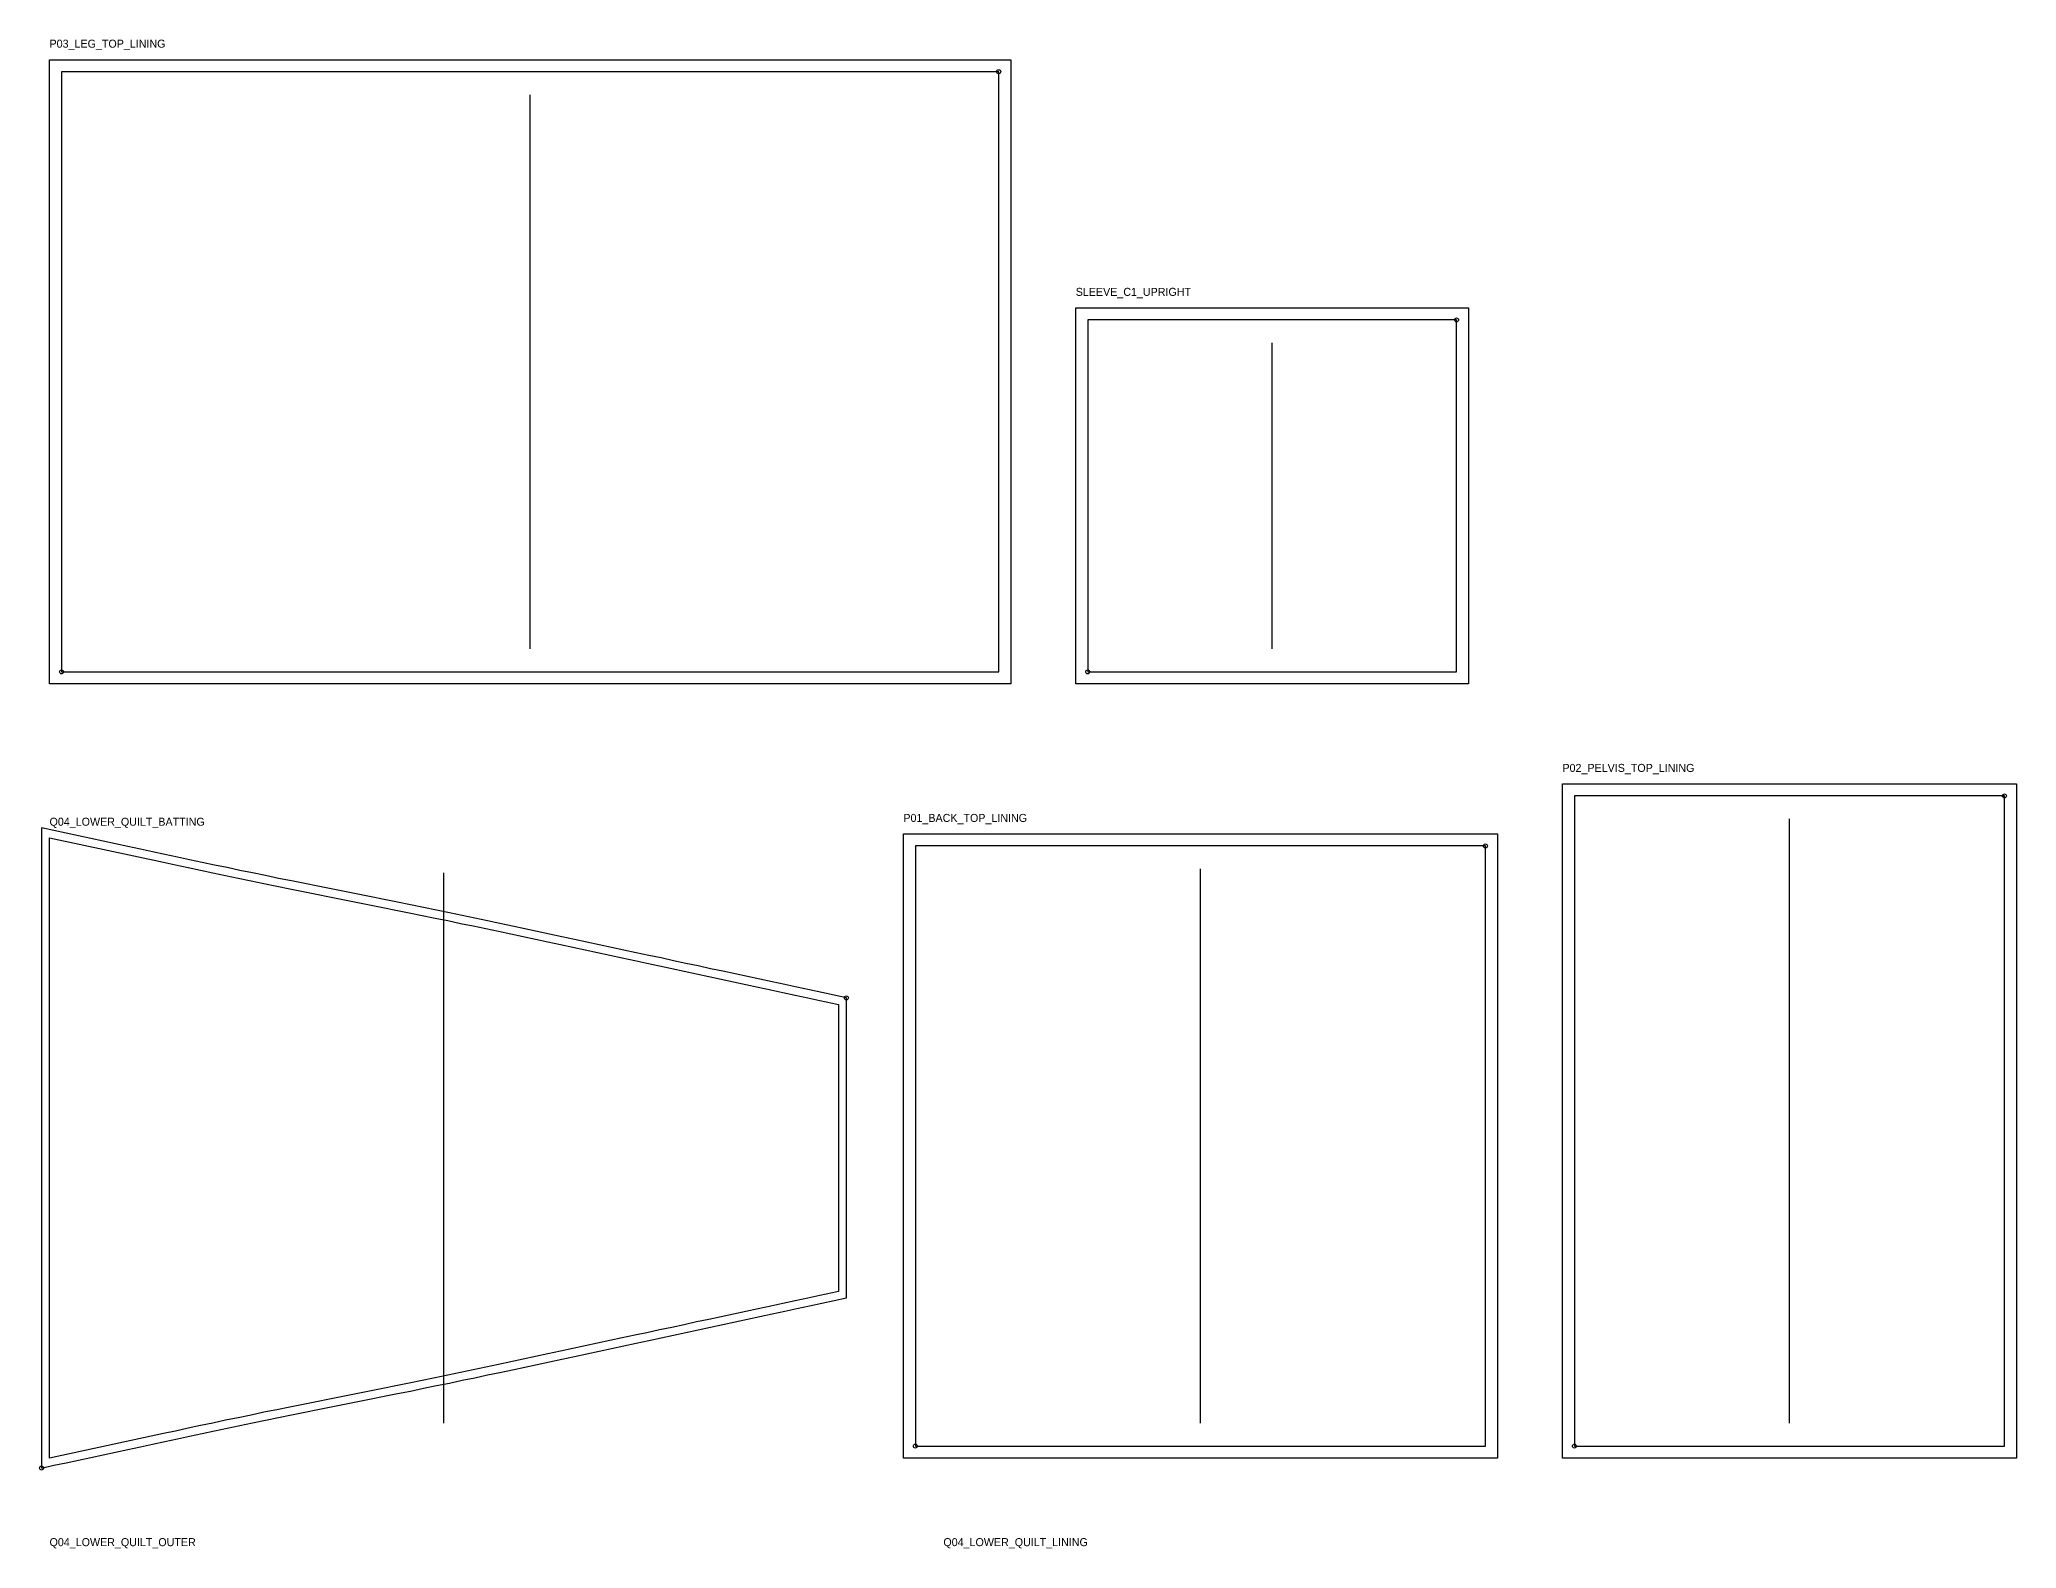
# Model space of a CAD drawing. Header units: millimetres. Extents: x -10 to 2074, y -10 to 7427.
# Drawn here: x -10 to 1967, y 4015 to 5524 of the extents above; entities that cross this region are included whole.
import ezdxf

# ---------------------------------------------------------------- set-up
doc = ezdxf.new("R2010")
doc.units = ezdxf.units.MM
for name, color, linetype in [('CUT', 1, 'Continuous'), ('GRAIN', 3, 'Continuous'), ('NOTCH', 2, 'Continuous'), ('SEAM', 5, 'Continuous'), ('TEXT', 7, 'Continuous')]:
    doc.layers.add(name, color=color, linetype=linetype)

msp = doc.modelspace()

# ---------------------------------------------------------------- linework, layer by layer
at = {"layer": 'CUT'}
for points in [[(0, 4879.5), (0, 5503.5), (961.1, 5503.5), (961.1, 4879.5)], [(1026.1, 4879.5), (1026.1, 5255.4), (1418.9, 5255.4), (1418.9, 4879.5)], [(1512.8, 4105.5), (1512.8, 4779.5), (1966.8, 4779.5), (1966.8, 4105.5)], [(0, 4105.5), (0, 4725.7), (113.8, 4701.2), (126.1, 4698.6), (138.5, 4695.9), (150.9, 4693.3), (163.4, 4690.6), (176, 4687.9), (188.7, 4685.3), (201.5, 4682.6), (214.4, 4680), (227.4, 4677.3), (240.4, 4674.6), (253.6, 4672), (266.8, 4669.3), (280.1, 4666.7), (293.4, 4664), (306.6, 4661.4), (319.9, 4658.7), (333.2, 4656), (346.4, 4653.4), (359.5, 4650.7), (372.5, 4648.1), (385.5, 4645.4), (398.4, 4642.8), (411.1, 4640.1), (423.7, 4637.5), (436.3, 4634.8), (448.8, 4632.2), (461.2, 4629.5), (473.6, 4626.8), (486, 4624.2), (498.4, 4621.5), (510.8, 4618.9), (523.1, 4616.2), (535.5, 4613.6), (547.9, 4610.9), (560.3, 4608.3), (572.7, 4605.6), (585.1, 4602.9), (597.4, 4600.3), (609.8, 4597.6), (622.2, 4595), (634.6, 4592.3), (646.9, 4589.7), (659.3, 4587), (671.6, 4584.3), (684, 4581.7), (696.4, 4579), (708.7, 4576.4), (721.1, 4573.7), (733.4, 4571.1), (745.7, 4568.4), (758.1, 4565.8), (770.4, 4563.1), (782.8, 4560.4), (788.8, 4559.1), (788.8, 4272.1), (782.8, 4270.8), (770.4, 4268.1), (758.1, 4265.5), (745.7, 4262.8), (733.4, 4260.1), (721.1, 4257.5), (708.7, 4254.8), (696.4, 4252.2), (684, 4249.5), (671.6, 4246.9), (659.3, 4244.2), (646.9, 4241.6), (634.6, 4238.9), (622.2, 4236.2), (609.8, 4233.6), (597.4, 4230.9), (585.1, 4228.3), (572.7, 4225.6), (560.3, 4223), (547.9, 4220.3), (535.5, 4217.6), (523.1, 4215), (510.8, 4212.3), (498.4, 4209.7), (486, 4207), (473.6, 4204.4), (461.2, 4201.7), (448.8, 4199.1), (436.3, 4196.4), (423.7, 4193.7), (411.1, 4191.1), (398.4, 4188.4), (385.5, 4185.8), (372.5, 4183.1), (359.5, 4180.5), (346.4, 4177.8), (333.2, 4175.2), (319.9, 4172.5), (306.6, 4169.9), (293.4, 4167.2), (280.1, 4164.5), (266.8, 4161.9), (253.6, 4159.2), (240.4, 4156.6), (227.4, 4153.9), (214.4, 4151.3), (201.5, 4148.6), (188.7, 4145.9), (176, 4143.3), (163.4, 4140.6), (150.9, 4138), (138.5, 4135.3), (126.1, 4132.6), (113.8, 4130)], [(853.8, 4105.5), (853.8, 4729.5), (1447.8, 4729.5), (1447.8, 4105.5)]]:
    msp.add_lwpolyline(points, close=True, dxfattribs=at)
at = {"layer": 'GRAIN'}
for p, q in [((480.6, 4914.5), (480.6, 5468.5)), ((1222.5, 4914.5), (1222.5, 5220.4)), ((1739.8, 4140.5), (1739.8, 4744.5)), ((394.4, 4140.5), (394.4, 4690.7)), ((1150.8, 4140.5), (1150.8, 4694.5))]:
    msp.add_line(p, q, dxfattribs=at)
at = {"layer": 'NOTCH'}
for centre in [(949.1, 5491.5), (1406.9, 5243.4), (12, 4891.5), (1038.1, 4891.5), (1954.8, 4767.5), (1435.8, 4717.5), (796.8, 4565.6), (865.8, 4117.5), (1524.8, 4117.5), (-8, 4095.6)]:
    msp.add_circle(centre, 2, dxfattribs=at)
at = {"layer": 'SEAM'}
for points in [[(12, 4891.5), (25.7, 4891.5), (39.4, 4891.5), (53, 4891.5), (66.6, 4891.5), (80.2, 4891.5), (93.8, 4891.5), (107.3, 4891.5), (120.9, 4891.5), (134.3, 4891.5), (147.8, 4891.5), (161.3, 4891.5), (174.7, 4891.5), (188.1, 4891.5), (201.5, 4891.5), (214.9, 4891.5), (228.3, 4891.5), (241.7, 4891.5), (255.1, 4891.5), (268.6, 4891.5), (282, 4891.5), (295.4, 4891.5), (308.8, 4891.5), (322.2, 4891.5), (335.7, 4891.5), (349.1, 4891.5), (362.5, 4891.5), (376, 4891.5), (389.4, 4891.5), (402.9, 4891.5), (416.4, 4891.5), (430, 4891.5), (443.7, 4891.5), (457.3, 4891.5), (471.1, 4891.5), (484.8, 4891.5), (498.7, 4891.5), (512.5, 4891.5), (526.4, 4891.5), (540.3, 4891.5), (554.3, 4891.5), (568.2, 4891.5), (582.2, 4891.5), (596.1, 4891.5), (610.1, 4891.5), (624, 4891.5), (637.9, 4891.5), (651.8, 4891.5), (665.6, 4891.5), (679.5, 4891.5), (693.2, 4891.5), (706.9, 4891.5), (720.6, 4891.5), (734.2, 4891.5), (747.8, 4891.5), (761.3, 4891.5), (774.7, 4891.5), (788.2, 4891.5), (801.6, 4891.5), (815, 4891.5), (828.4, 4891.5), (841.8, 4891.5), (855.2, 4891.5), (868.7, 4891.5), (882.1, 4891.5), (895.5, 4891.5), (908.9, 4891.5), (922.3, 4891.5), (935.7, 4891.5), (949.1, 4891.5), (949.1, 5491.5), (935.7, 5491.5), (922.3, 5491.5), (908.9, 5491.5), (895.5, 5491.5), (882.1, 5491.5), (868.7, 5491.5), (855.2, 5491.5), (841.8, 5491.5), (828.4, 5491.5), (815, 5491.5), (801.6, 5491.5), (788.2, 5491.5), (774.7, 5491.5), (761.3, 5491.5), (747.8, 5491.5), (734.2, 5491.5), (720.6, 5491.5), (706.9, 5491.5), (693.2, 5491.5), (679.5, 5491.5), (665.6, 5491.5), (651.8, 5491.5), (637.9, 5491.5), (624, 5491.5), (610.1, 5491.5), (596.1, 5491.5), (582.2, 5491.5), (568.2, 5491.5), (554.3, 5491.5), (540.3, 5491.5), (526.4, 5491.5), (512.5, 5491.5), (498.7, 5491.5), (484.8, 5491.5), (471.1, 5491.5), (457.3, 5491.5), (443.7, 5491.5), (430, 5491.5), (416.4, 5491.5), (402.9, 5491.5), (389.4, 5491.5), (376, 5491.5), (362.5, 5491.5), (349.1, 5491.5), (335.7, 5491.5), (322.2, 5491.5), (308.8, 5491.5), (295.4, 5491.5), (282, 5491.5), (268.6, 5491.5), (255.1, 5491.5), (241.7, 5491.5), (228.3, 5491.5), (214.9, 5491.5), (201.5, 5491.5), (188.1, 5491.5), (174.7, 5491.5), (161.3, 5491.5), (147.8, 5491.5), (134.3, 5491.5), (120.9, 5491.5), (107.3, 5491.5), (93.8, 5491.5), (80.2, 5491.5), (66.6, 5491.5), (53, 5491.5), (39.4, 5491.5), (25.7, 5491.5), (12, 5491.5)], [(1038.1, 4891.5), (1406.9, 4891.5), (1406.9, 5243.4), (1038.1, 5243.4)], [(1524.8, 4117.5), (1547.4, 4117.5), (1570.1, 4117.5), (1592.7, 4117.5), (1615.3, 4117.5), (1638, 4117.5), (1660.6, 4117.5), (1683.2, 4117.5), (1705.9, 4117.5), (1728.5, 4117.5), (1751.1, 4117.5), (1773.8, 4117.5), (1796.4, 4117.5), (1819, 4117.5), (1841.7, 4117.5), (1864.3, 4117.5), (1886.9, 4117.5), (1909.5, 4117.5), (1932.2, 4117.5), (1954.8, 4117.5), (1954.8, 4767.5), (1932.2, 4767.5), (1909.5, 4767.5), (1886.9, 4767.5), (1864.3, 4767.5), (1841.7, 4767.5), (1819, 4767.5), (1796.4, 4767.5), (1773.8, 4767.5), (1751.1, 4767.5), (1728.5, 4767.5), (1705.9, 4767.5), (1683.2, 4767.5), (1660.6, 4767.5), (1638, 4767.5), (1615.3, 4767.5), (1592.7, 4767.5), (1570.1, 4767.5), (1547.4, 4767.5), (1524.8, 4767.5)], [(-8, 4095.6), (4.3, 4098.3), (16.7, 4100.9), (29, 4103.6), (41.4, 4106.2), (53.7, 4108.9), (66.1, 4111.5), (78.4, 4114.2), (90.8, 4116.9), (103.1, 4119.5), (115.4, 4122.2), (127.8, 4124.8), (140.1, 4127.5), (152.6, 4130.1), (165, 4132.8), (177.6, 4135.5), (190.3, 4138.1), (203.1, 4140.8), (216, 4143.4), (229, 4146.1), (242, 4148.7), (255.2, 4151.4), (268.4, 4154), (281.6, 4156.7), (294.9, 4159.4), (308.2, 4162), (321.5, 4164.7), (334.7, 4167.3), (347.9, 4170), (361.1, 4172.6), (374.1, 4175.3), (387.1, 4178), (400, 4180.6), (412.7, 4183.3), (425.4, 4185.9), (438, 4188.6), (450.4, 4191.2), (462.8, 4193.9), (475.2, 4196.5), (487.6, 4199.2), (500, 4201.9), (512.4, 4204.5), (524.8, 4207.2), (537.2, 4209.8), (549.6, 4212.5), (562, 4215.1), (574.4, 4217.8), (586.7, 4220.5), (599.1, 4223.1), (611.5, 4225.8), (623.9, 4228.4), (636.2, 4231.1), (648.6, 4233.7), (661, 4236.4), (673.3, 4239), (685.7, 4241.7), (698, 4244.4), (710.4, 4247), (722.7, 4249.7), (735.1, 4252.3), (747.4, 4255), (759.8, 4257.6), (772.1, 4260.3), (784.5, 4263), (796.8, 4265.6), (796.8, 4565.6), (784.5, 4568.3), (772.1, 4570.9), (759.8, 4573.6), (747.4, 4576.2), (735.1, 4578.9), (722.7, 4581.5), (710.4, 4584.2), (698, 4586.9), (685.7, 4589.5), (673.3, 4592.2), (661, 4594.8), (648.6, 4597.5), (636.2, 4600.1), (623.9, 4602.8), (611.5, 4605.5), (599.1, 4608.1), (586.7, 4610.8), (574.4, 4613.4), (562, 4616.1), (549.6, 4618.7), (537.2, 4621.4), (524.8, 4624), (512.4, 4626.7), (500, 4629.4), (487.6, 4632), (475.2, 4634.7), (462.8, 4637.3), (450.4, 4640), (438, 4642.6), (425.4, 4645.3), (412.7, 4648), (400, 4650.6), (387.1, 4653.3), (374.1, 4655.9), (361.1, 4658.6), (347.9, 4661.2), (334.7, 4663.9), (321.5, 4666.5), (308.2, 4669.2), (294.9, 4671.9), (281.6, 4674.5), (268.4, 4677.2), (255.2, 4679.8), (242, 4682.5), (229, 4685.1), (216, 4687.8), (203.1, 4690.5), (190.3, 4693.1), (177.6, 4695.8), (165, 4698.4), (152.6, 4701.1), (140.1, 4703.7), (127.8, 4706.4), (115.4, 4709), (103.1, 4711.7), (90.8, 4714.4), (78.4, 4717), (66.1, 4719.7), (53.7, 4722.3), (41.4, 4725), (29, 4727.6), (16.7, 4730.3), (4.3, 4733), (-8, 4735.6)], [(865.8, 4117.5), (882.6, 4117.5), (899.3, 4117.5), (916.1, 4117.5), (932.9, 4117.5), (949.6, 4117.5), (966.4, 4117.5), (983.2, 4117.5), (999.9, 4117.5), (1016.7, 4117.5), (1033.5, 4117.5), (1050.2, 4117.5), (1067, 4117.5), (1083.8, 4117.5), (1100.5, 4117.5), (1117.3, 4117.5), (1134, 4117.5), (1150.8, 4117.5), (1167.6, 4117.5), (1184.3, 4117.5), (1201.1, 4117.5), (1217.9, 4117.5), (1234.6, 4117.5), (1251.4, 4117.5), (1268.2, 4117.5), (1284.9, 4117.5), (1301.7, 4117.5), (1318.5, 4117.5), (1335.2, 4117.5), (1352, 4117.5), (1368.8, 4117.5), (1385.5, 4117.5), (1402.3, 4117.5), (1419, 4117.5), (1435.8, 4117.5), (1435.8, 4717.5), (1419, 4717.5), (1402.3, 4717.5), (1385.5, 4717.5), (1368.8, 4717.5), (1352, 4717.5), (1335.2, 4717.5), (1318.5, 4717.5), (1301.7, 4717.5), (1284.9, 4717.5), (1268.2, 4717.5), (1251.4, 4717.5), (1234.6, 4717.5), (1217.9, 4717.5), (1201.1, 4717.5), (1184.3, 4717.5), (1167.6, 4717.5), (1150.8, 4717.5), (1134, 4717.5), (1117.3, 4717.5), (1100.5, 4717.5), (1083.8, 4717.5), (1067, 4717.5), (1050.2, 4717.5), (1033.5, 4717.5), (1016.7, 4717.5), (999.9, 4717.5), (983.2, 4717.5), (966.4, 4717.5), (949.6, 4717.5), (932.9, 4717.5), (916.1, 4717.5), (899.3, 4717.5), (882.6, 4717.5), (865.8, 4717.5)]]:
    msp.add_lwpolyline(points, close=True, dxfattribs=at)

# ---------------------------------------------------------------- texts
at = {"layer": 'TEXT'}
for s, p in [('P03_LEG_TOP_LINING', (0, 5515.5)), ('SLEEVE_C1_UPRIGHT', (1026.1, 5267.4)), ('P02_PELVIS_TOP_LINING', (1512.8, 4791.5)), ('Q04_LOWER_QUILT_BATTING', (0, 4737.7)), ('P01_BACK_TOP_LINING', (853.8, 4741.5)), ('Q04_LOWER_QUILT_OUTER', (0, 4017.5)), ('Q04_LOWER_QUILT_LINING', (893.8, 4017.5))]:
    msp.add_text(s, height=8, dxfattribs=at).set_placement(p)

doc.saveas('drawing.dxf')
